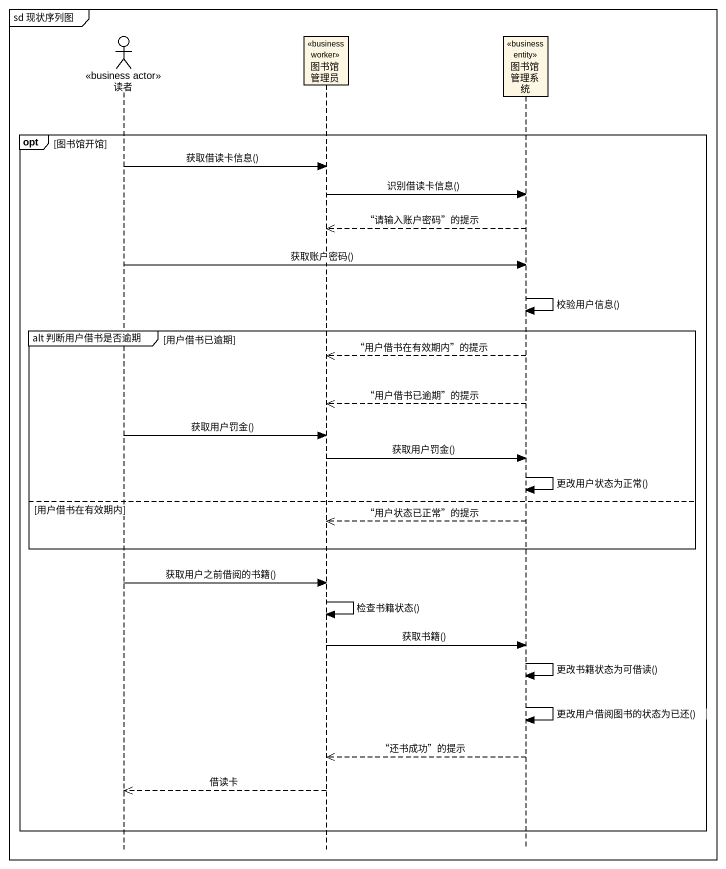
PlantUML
@startuml
mainframe sd 现状序列图
hide footbox
actor 读者 <<business actor>>
participant 图书馆管理员 <<business worker>>
participant 图书馆管理系统 <<business entity>>

opt 图书馆开馆
  读者 -> 图书馆管理员 : 获取借读卡信息()
  图书馆管理员 -> 图书馆管理系统 : 识别借读卡信息()
  图书馆管理系统 -->> 图书馆管理员 : “请输入账户密码”的提示
  读者 -> 图书馆管理系统 : 获取账户密码()
  图书馆管理系统 -> 图书馆管理系统 : 校验用户信息()
  group alt 判断用户借书是否逾期 [用户借书已逾期]
    图书馆管理系统 -->> 图书馆管理员 : “用户借书在有效期内”的提示
    图书馆管理系统 -->> 图书馆管理员 : “用户借书已逾期”的提示
    读者 -> 图书馆管理员 : 获取用户罚金()
    图书馆管理员 -> 图书馆管理系统 : 获取用户罚金()
    图书馆管理系统 -> 图书馆管理系统 : 更改用户状态为正常()
  else 用户借书在有效期内
    图书馆管理系统 -->> 图书馆管理员 : “用户状态已正常”的提示
  end
  读者 -> 图书馆管理员 : 获取用户之前借阅的书籍()
  图书馆管理员 -> 图书馆管理员 : 检查书籍状态()
  图书馆管理员 -> 图书馆管理系统 : 获取书籍()
  图书馆管理系统 -> 图书馆管理系统 : 更改书籍状态为可借读()
  图书馆管理系统 -> 图书馆管理系统 : 更改用户借阅图书的状态为已还()
  图书馆管理系统 -->> 图书馆管理员 : “还书成功”的提示
  图书馆管理员 -->> 读者 : 借读卡
end
@enduml
